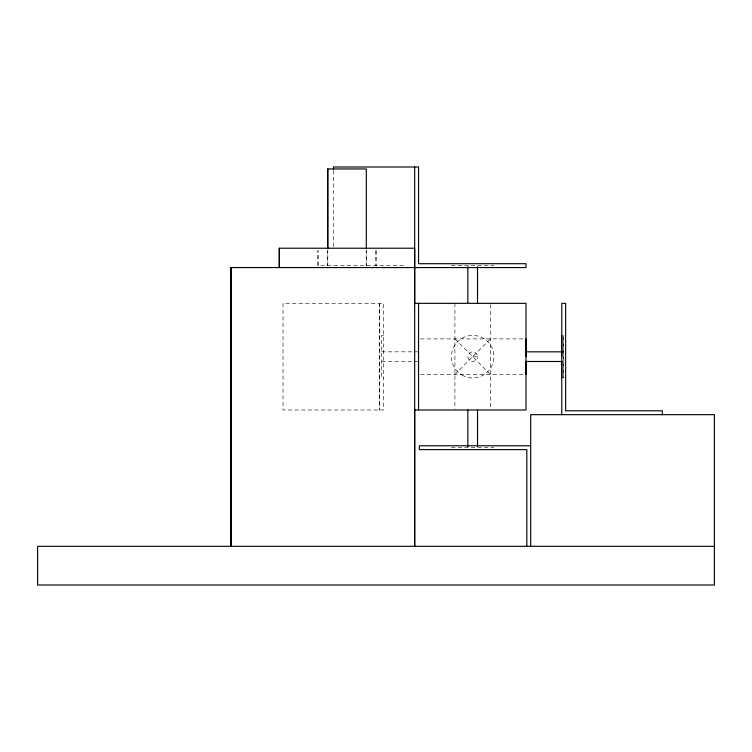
<?xml version="1.0" encoding="UTF-8"?>
<svg xmlns="http://www.w3.org/2000/svg" width="752" height="752" viewBox="0 0 752 752"><rect width="100%" height="100%" fill="white"/><g stroke="black" fill="none" stroke-linecap="round" stroke-linejoin="round"><path stroke-width="0.56" stroke-dasharray="3.76 2.82" d="M317.983 265.625L317.983 250.548L317.993 265.625L404.021 265.625M327.806 265.625L327.806 250.482M366.177 265.625L366.177 250.482M454.913 374.44L490.464 338.889M451.416 265.625L493.961 265.625M383.586 335.392L381.649 335.392L381.649 377.936L383.586 377.936M420.509 338.889L526.015 338.889M381.649 351.833L419.362 351.833M472.688 356.664L477.52 356.664A4.832 4.832 0 0 0 470.273 352.472A4.832 4.832 0 0 0 470.273 360.847A4.832 4.832 0 0 0 477.52 356.664M381.649 361.496L419.362 361.496M420.509 374.44L526.015 374.44M451.416 447.694L493.961 447.694M454.913 338.889L490.464 374.44M490.464 304.485L490.464 409.99M454.913 303.338L454.913 408.844M366.309 250.482L366.309 265.625M333.456 170.488L333.456 247.07M327.675 250.482L327.675 265.625M283.034 303.338L283.034 409.99L383.586 409.99L383.586 303.338L283.034 303.338M376 250.548L376 265.625L376 250.548M379.722 303.338L379.722 409.99L379.722 303.338M563.718 335.392L563.718 377.936L563.718 335.392M462.048 375.088A21.272 21.272 0 0 0 493.961 356.664A21.272 21.272 0 0 0 462.048 338.24A21.272 21.272 0 0 0 462.048 375.088"/><path stroke-width="1.13" d="M230.967 267.562L230.967 546.319L230.967 267.562L526.015 267.562L526.015 263.698L418.544 263.698L418.544 167.01L333.456 167.01L333.456 169.332M279.312 248.226L279.312 267.562L279.312 248.226L414.672 248.226L414.672 303.874M327.806 248.16L327.806 168.946M414.672 409.285L414.672 546.319L414.672 167.01M526.015 374.44L526.015 361.186M526.015 356.664L526.015 338.889M561.782 377.936L561.782 362.173M561.782 356.664L561.782 335.392M414.672 303.338L526.015 303.338L526.015 409.99L414.672 409.99M526.015 351.833L562.581 351.833M526.015 361.496L562.581 361.496M530.696 445.767L419.362 445.767L419.362 449.63L526.832 449.63L526.832 546.319M714.4 546.319L37.6 546.319L37.6 584.99L714.4 584.99L714.4 414.672L530.696 414.672L530.696 546.319M662.343 414.672L662.343 410.808L565.654 410.808L565.654 303.338L561.782 303.338L561.782 414.672M477.52 266.772L477.52 303.338M477.52 409.99L477.52 446.556M467.847 266.772L467.847 303.338M467.847 409.99L467.847 446.556M418.544 303.338L418.544 409.99M366.309 248.16L366.309 168.946L327.675 168.946L327.675 248.16"/></g></svg>
